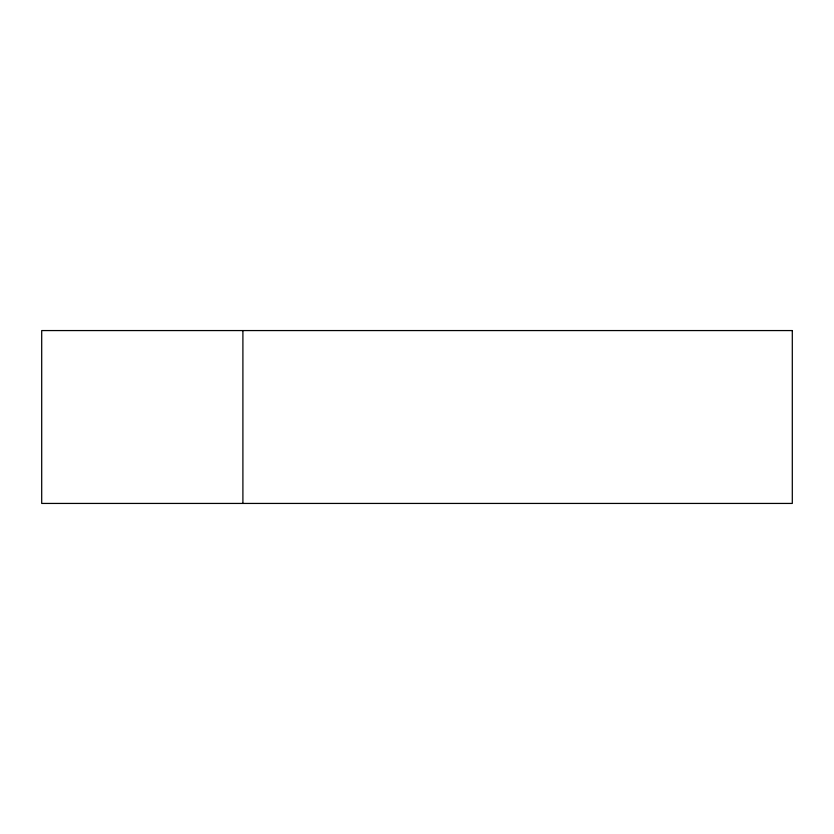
<?xml version="1.0" encoding="UTF-8"?>
<svg xmlns="http://www.w3.org/2000/svg" width="834" height="834" viewBox="0 0 834 834"><rect width="100%" height="100%" fill="white"/><g stroke="black" fill="none" stroke-linecap="round" stroke-linejoin="round"><path stroke-width="1.25" d="M242.903 330.566L242.903 503.434M792.3 330.566L41.7 330.566L41.7 503.434L792.3 503.434L792.3 330.566"/></g></svg>
